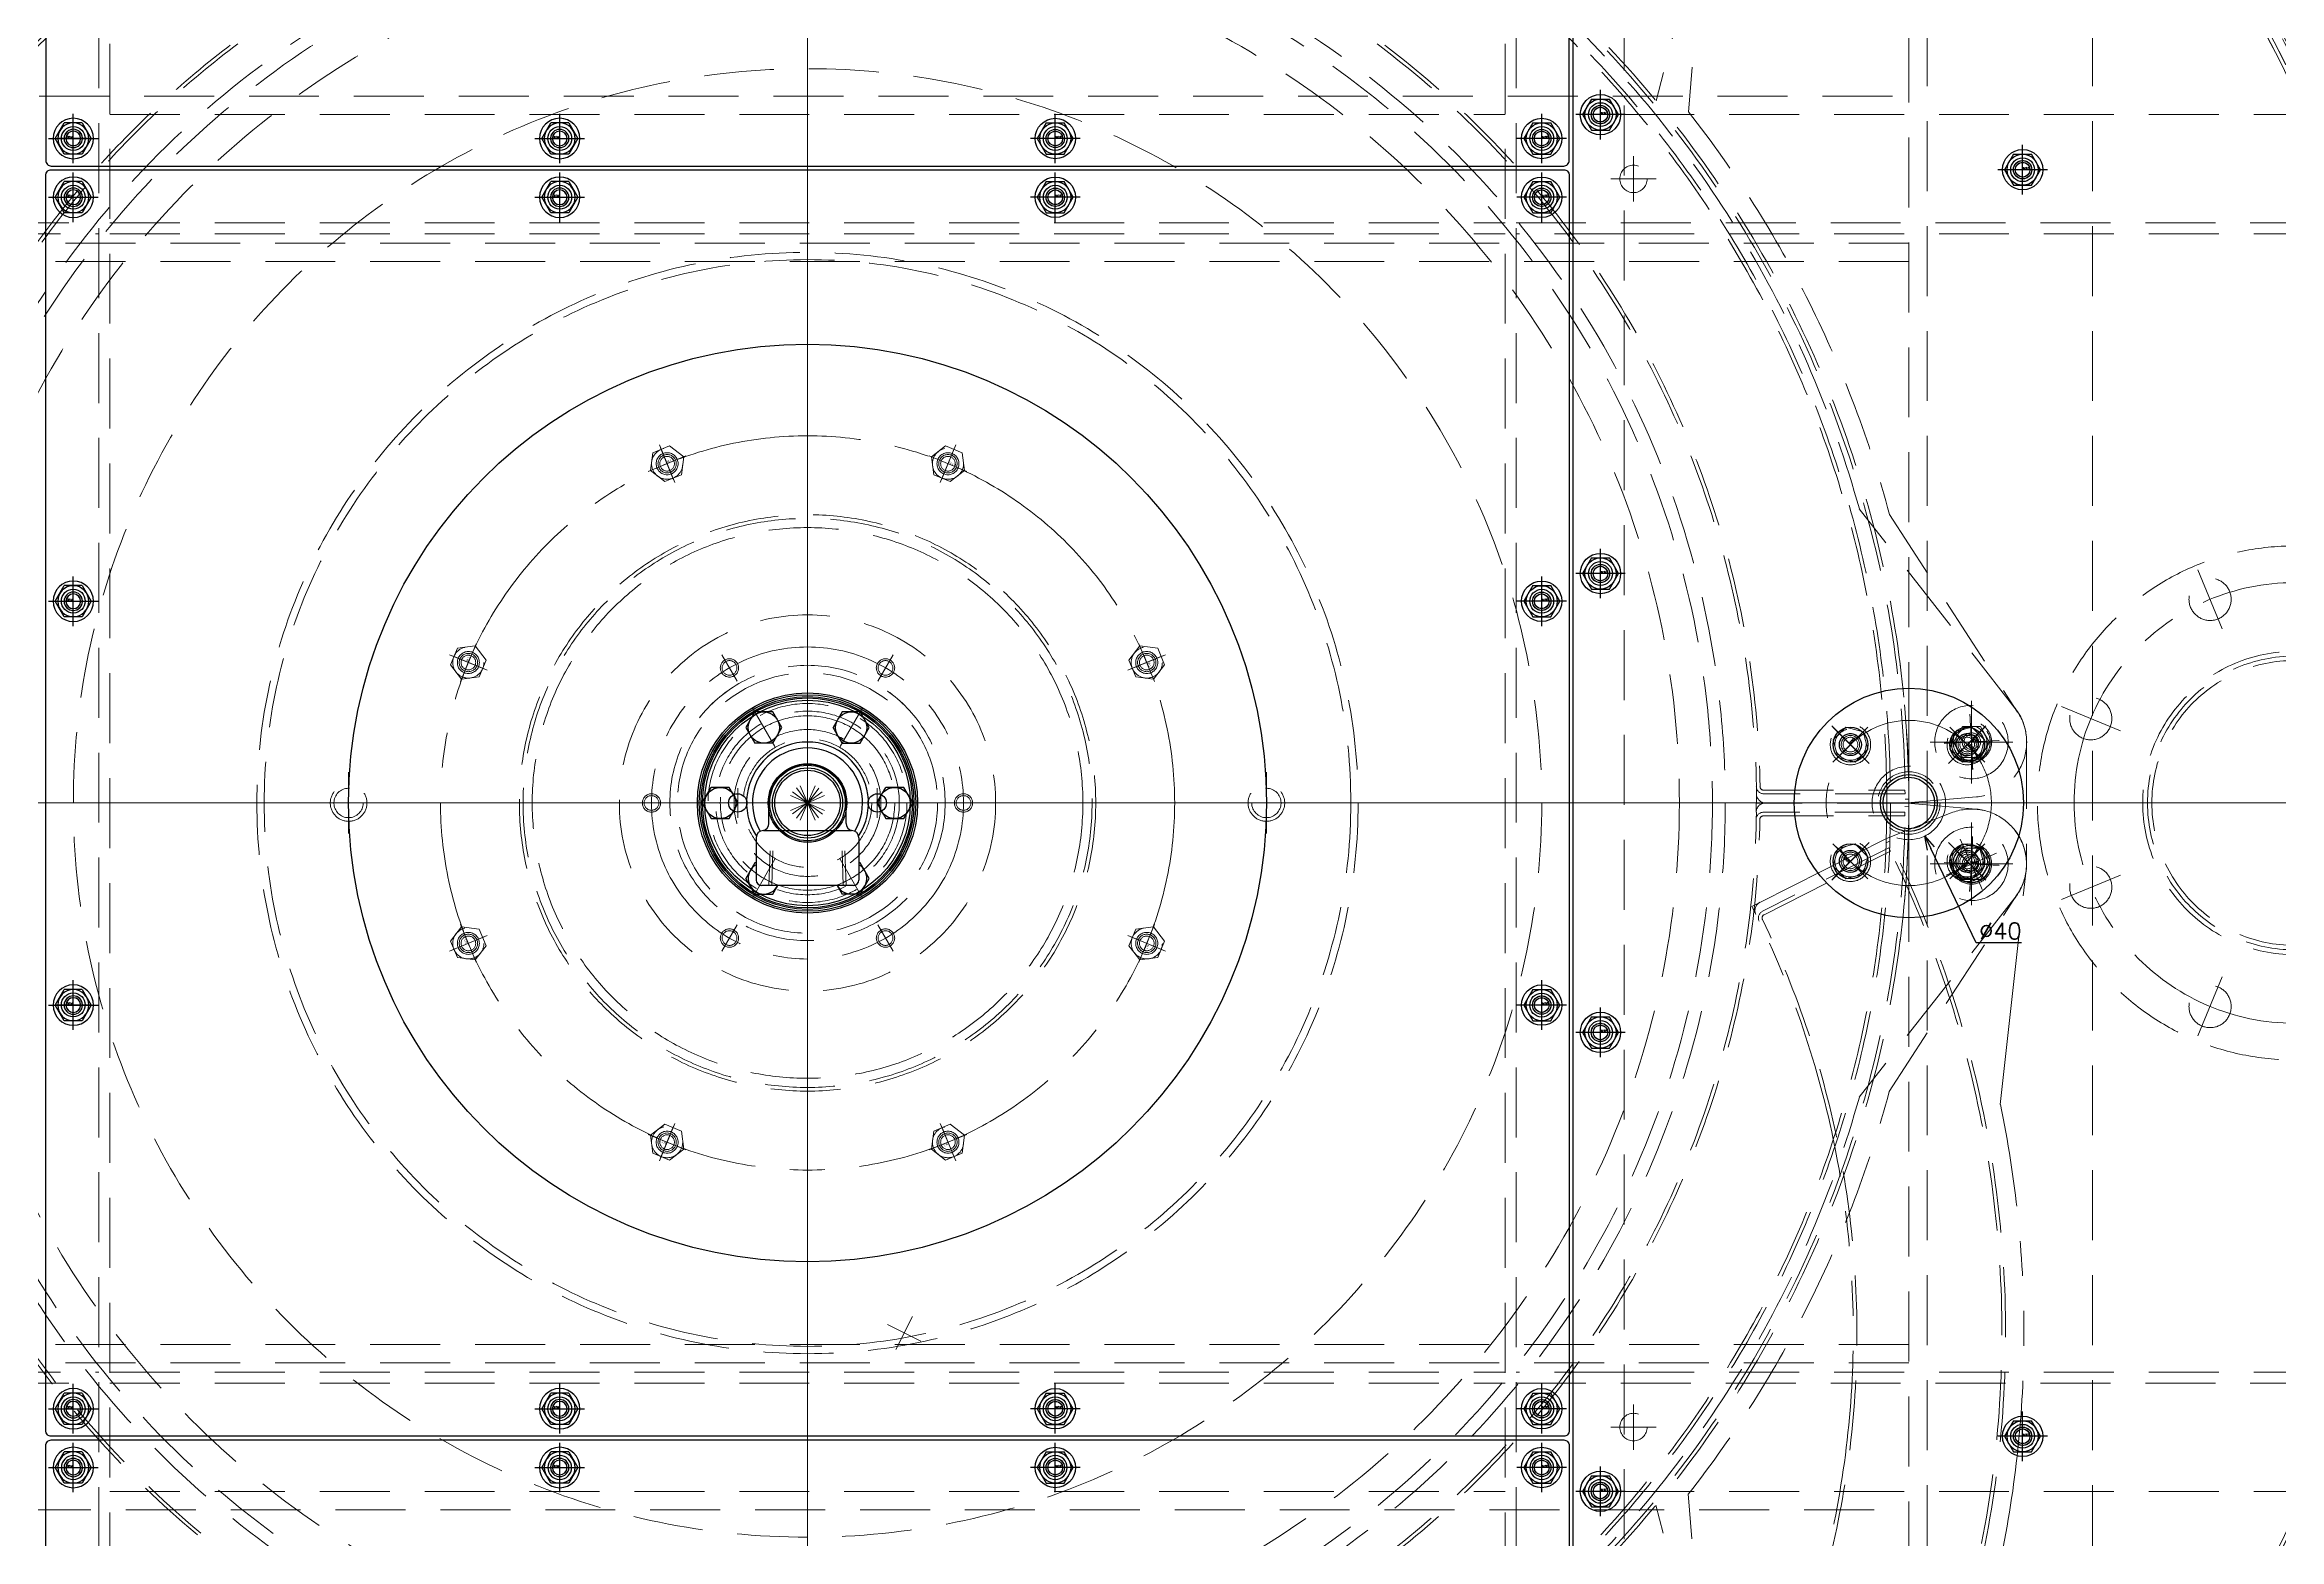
# Model space of a CAD drawing. Header units: millimetres. Extents: x -16130 to 36813, y -8099 to 27484.
# Drawn here: x 23852 to 25070, y 9173 to 9987 of the extents above; entities that cross this region are included whole.
import ezdxf

# ---------------------------------------------------------------- set-up
doc = ezdxf.new("R2010")
doc.units = ezdxf.units.MM
doc.header["$LTSCALE"] = 6
doc.header["$PDMODE"] = 99
doc.header["$PDSIZE"] = 1
for name, pattern in [('CENTER2', [28.575, 19.05, -3.175, 3.175, -3.175]), ('HIDDEN', [9.525, 6.35, -3.175]), ('PHANTOM2', [31.75, 15.875, -3.175, 3.175, -3.175, 3.175, -3.175])]:
    doc.linetypes.add(name, pattern=pattern)
for name, color, linetype, lineweight in [('01_NORMAL', 7, 'Continuous', 25), ('04_HIDDEN', 2, 'HIDDEN', 13), ('05_CENTER', 4, 'CENTER2', 13), ('06_PHANTOM', 2, 'PHANTOM2', 13), ('08_DIM', 3, 'Continuous', 13)]:
    doc.layers.add(name, color=color, linetype=linetype, lineweight=lineweight)
doc.layers.add('10_DRAFT', color=8, linetype='Continuous', lineweight=0, plot=False)
doc.styles.add('KANJI0', font='txt.shx', dxfattribs={"width": 0.9, "height": 30, "bigfont": 'bigfont'})
doc.styles.add('KSS_TXT', font='txt.shx', dxfattribs={"bigfont": 'extfont2.shx'})
doc.dimstyles.new('KSS_DIM$3', dxfattribs={"dimtxt": 3, "dimasz": 2.5, "dimexe": 1.25, "dimexo": 0.625, "dimtad": 1, "dimtih": 1, "dimtoh": 1, "dimdsep": 46, "dimtxsty": 'KSS_TXT', "dimblk": 'OPEN30', "dimcen": 0, "dimazin": 2, "dimtfac": 0.75, "dimtofl": 0, "dimtmove": 0, "dimatfit": 3, "dimldrblk": 'OPEN30', "dimfxl": 1, "dimtolj": 1, "dimarcsym": 0})

# ---------------------------------------------------------------- blocks, each defined once
blk = doc.blocks.new('M20Tz_1_1_1')
at = {"color": 0}
for radius in [10, 8]:
    blk.add_circle((0, 0), radius, dxfattribs=at)
at = {"layer": '05_CENTER'}
for p, q in [((0, -16.7), (0, 16.7)), ((16.7, 0), (-16.7, 0))]:
    blk.add_line(p, q, dxfattribs=at)
blk = doc.blocks.new('A$C12684119_1_1_1')
at = {"color": 0}
for centre, radius in [((0, 0), 500), ((0, 0), 102.5), ((0, 0), 75), ((-42.5, 73.6), 5), ((-42.5, 73.6), 4), ((42.5, 73.6), 5), ((42.5, 73.6), 4), ((0, 0), 70.9), ((0, 0), 40), ((0, 0), 35), ((-85, 0), 5), ((-85, 0), 4), ((85, 0), 5), ((85, 0), 4), ((-42.5, -73.6), 5), ((-42.5, -73.6), 4), ((42.5, -73.6), 5), ((42.5, -73.6), 4)]:
    blk.add_circle(centre, radius, dxfattribs=at)
at = {"layer": '04_HIDDEN'}
for radius in [493, 475]:
    blk.add_circle((0, 0), radius, dxfattribs=at)
at = {"layer": '05_CENTER'}
for p, q in [((0, -523.6), (0, 523.6)), ((-38.3, 66.4), (-46.7, 80.8)), ((38.3, 66.4), (46.7, 80.8)), ((523.6, 0), (-523.6, 0)), ((523.6, 0), (-523.6, 0)), ((-76.7, 0), (-93.3, 0)), ((76.7, 0), (93.3, 0)), ((-38.3, -66.4), (-46.7, -80.8)), ((38.3, -66.4), (46.7, -80.8))]:
    blk.add_line(p, q, dxfattribs=at)
blk.add_circle((0, 0), 85, dxfattribs=at)
blk.add_blockref('M20Tz_1_1_1', (-250, 0))
at = {"xscale": -1}
blk.add_blockref('M20Tz_1_1_1', (250, 0), dxfattribs=at)
blk = doc.blocks.new('A$C08B20A9A_1_1')
at = {"color": 0}
for p, q in [((-229.5, 421.6), (-239.4, 421.6)), ((-185.3, 296.9), (-224.7, 418.1)), ((-261.1, 253.2), (-229.1, 328.8)), ((-119.3, 299.4), (-162.6, 285.3)), ((-85, 100.8), (-26.7, -13.6)), ((46.2, 13.7), (84.8, 80.6)), ((24.6, -17.2), (46.2, 13.7))]:
    blk.add_line(p, q, dxfattribs=at)
blk.add_line((-236.6, 205.5), (-157, 187.3))
blk.add_circle((0, 0), 10, dxfattribs=at)
for centre, radius, start, end in [((-239.4, 409.6), 12, 90, 191.869), ((-229.5, 416.6), 5, 18, 90), ((345.8, 532.5), 610, 191.869, 199.5089), ((-168.2, 302.4), 18, 198, 288), ((-118.1, 295.6), 4, 27.0554, 108), ((345.8, 532.5), 517, 207.0575, 239.4473), ((-228.9, 239.6), 35, 157.0827, 257.1625), ((345.8, 532.5), 610, 214.4681, 225.0609), ((80.5, 83.1), 5, 330, 59.4433), ((0, 0), 30, 207.0058, 325.0038)]:
    blk.add_arc(centre, radius, start, end, dxfattribs=at)
at = {"layer": '04_HIDDEN'}
for p, q in [((-241.4, 419.7), (-243.4, 419.3)), ((-227.1, 416.6), (-240.4, 416.6)), ((-240.4, 414.6), (-240.4, 416.6)), ((-240.4, 414.6), (-227.1, 414.6)), ((-187.2, 296.3), (-225.2, 413.2)), ((-214.2, 317.3), (-254, 255.9)), ((-118.7, 297.5), (-162, 283.4)), ((-157.5, 205.9), (-230.3, 209.6)), ((79.3, 85), (40.8, 18.3)), ((42.5, 17.3), (81, 84)), ((40.8, 18.3), (42.5, 17.3)), ((44.1, 14), (45.1, 15.8))]:
    blk.add_line(p, q, dxfattribs=at)
for radius in [17, 14.8]:
    blk.add_circle((-228.8, 239.7), radius, dxfattribs=at)
for centre, radius, start, end in [((345.9, 532.6), 600, 190.893, 239.8093), ((345.9, 532.6), 598, 190.8916, 239.8103), ((-227.1, 412.6), 4, 18, 90), ((-227.1, 412.6), 2, 18, 90), ((-168.2, 302.4), 20, 198, 288), ((-118.1, 295.6), 2, 27.0559, 108), ((345.8, 532.5), 518.9, 207.0551, 239.0039), ((-228.8, 239.6), 30, 147.0541, 267.0541), ((77.6, 86), 2, 330, 59.0024), ((77.6, 86), 4, 330, 59.0024)]:
    blk.add_arc(centre, radius, start, end, dxfattribs=at)
at = {"layer": '05_CENTER'}
for p, q in [((-251.6, 228), (-206.2, 251.3)), ((-8.2, -12.6), (8.2, 12.6))]:
    blk.add_line(p, q, dxfattribs=at)
for radius, start, end in [(645, 204.7554, 209.272), (635, 235.6478, 238.3506)]:
    blk.add_arc((345.9, 532.6), radius, start, end, dxfattribs=at)
at = {"layer": '10_DRAFT'}
for p, q in [((345.9, 523.6), (345.9, 541.6)), ((354.9, 532.6), (336.9, 532.6)), ((-250.3, 403.4), (-254, 421.6)), ((-254, 421.6), (-239.4, 421.6)), ((-229.5, 421.6), (-159.1, 421.6)), ((83, 87.4), (87.3, 84.9)), ((87.3, 84.9), (84.8, 80.6))]:
    blk.add_line(p, q, dxfattribs=at)
blk.add_arc((345.9, 532.6), 517, 192.3969, 207.0579, dxfattribs=at)
blk = doc.blocks.new('A$C213D0124_1_1')
at = {"color": 0}
for p, q in [((-549.3, 113.8), (-585.8, 50.7)), ((11.2, 46.9), (-27.4, 113.8)), ((27.2, 12.7), (11.2, 46.9)), ((-493.3, -70), (-527.2, 4.6)), ((-129.8, -23.2), (-1.6, -29.9))]:
    blk.add_line(p, q, dxfattribs=at)
blk.add_line((-441.7, -84.3), (-374.3, -38))
blk.add_circle((0, 0), 10.2, dxfattribs=at)
for centre, radius, start, end in [((-545, 111.3), 5, 60.541, 150.0026), ((-288.3, 565.8), 517, 240.5395, 299.4448), ((-31.7, 111.3), 5, 30, 119.4433), ((-572.8, 43.2), 15, 150.0026, 241.4372), ((-288.3, 565.8), 610, 241.4372, 246.9429), ((0, 0), 30, 267.0058, 25.0038), ((-288.2, 565.1), 609.3, 261.8705, 285.0696), ((-461.5, -55.5), 35, 204.4283, 304.5081)]:
    blk.add_arc(centre, radius, start, end, dxfattribs=at)
at = {"layer": '04_HIDDEN'}
for p, q in [((-544.5, 112.2), (-583.1, 45.5)), ((-542.8, 111.2), (-581.3, 44.5)), ((-34, 111.2), (4.5, 44.5)), ((6.3, 45.5), (-32.2, 112.2)), ((-584.5, 46.3), (-585.5, 44.6)), ((4.5, 44.5), (6.3, 45.5)), ((9.9, 45.2), (8.9, 47)), ((-508.8, 7.8), (-490.6, -62.9)), ((-440.6, -76.9), (-388.4, -25.8))]:
    blk.add_line(p, q, dxfattribs=at)
for radius in [17, 14.8]:
    blk.add_circle((-461.6, -55.5), radius, dxfattribs=at)
for centre, radius, start, end in [((-541, 110.2), 4, 60.9809, 149.9936), ((-541, 110.2), 2, 60.9809, 149.9936), ((-288.3, 565.8), 519, 240.9809, 299.0017), ((-35.7, 110.2), 4, 30, 119.0017), ((-35.7, 110.2), 2, 30, 119.0017), ((-288.3, 565.8), 600, 240.3176, 299.8093), ((-288.3, 565.8), 598, 240.3162, 299.8103), ((-461.6, -55.5), 30, 194.425, 314.425)]:
    blk.add_arc(centre, radius, start, end, dxfattribs=at)
at = {"layer": '05_CENTER'}
for p, q in [((6.8, -13.3), (-6.8, 13.3)), ((-468.4, -80), (-454.7, -30.9))]:
    blk.add_line(p, q, dxfattribs=at)
for radius, start, end in [(635, 295.6478, 298.3506), (645, 252.1666, 256.6833)]:
    blk.add_arc((-288.3, 565.8), radius, start, end, dxfattribs=at)
at = {"layer": '10_DRAFT'}
for p, q in [((-292.3, 556.5), (-284.2, 575.1)), ((-279, 561.8), (-297.6, 569.9)), ((-549.3, 113.8), (-546.9, 118.1)), ((-546.9, 118.1), (-542.6, 115.7)), ((-34.2, 115.6), (-29.9, 118.1)), ((-29.9, 118.1), (-27.4, 113.8)), ((-585.8, 50.7), (-593.4, 37.6))]:
    blk.add_line(p, q, dxfattribs=at)
blk.add_arc((-288.3, 565.8), 610, 239.9928, 241.4372, dxfattribs=at)
blk = doc.blocks.new('A$C47CD1797_1_1')
at = {"color": 0}
for p, q in [((-85, -100.8), (-26.7, 13.6)), ((24.6, 17.2), (46.2, -13.7)), ((46.2, -13.7), (84.8, -80.5)), ((-236.8, -205.6), (-156.7, -186.8)), ((-163.3, -422.6), (-239.5, -422.5))]:
    blk.add_line(p, q, dxfattribs=at)
blk.add_line((-261, -253.5), (-228.9, -328.2))
blk.add_circle((0, 0), 10, dxfattribs=at)
for centre, radius, start, end in [((0, 0), 30, 34.9962, 152.9942), ((80.5, -83), 5, 300.5567, 30), ((346.2, -532.8), 517.4, 120.5753, 167.2543), ((345.9, -532.6), 610, 134.9391, 145.4738), ((-228.8, -239.7), 35, 103.1723, 203.2521), ((345.9, -532.6), 610, 160.4263, 168.2246), ((-239.5, -410.5), 12, 168.2246, 269.9959), ((-163.3, -417.6), 5, 269.9956, 347.273)]:
    blk.add_arc(centre, radius, start, end, dxfattribs=at)
at = {"layer": '04_HIDDEN'}
for p, q in [((40.8, -18.3), (42.5, -17.3)), ((79.3, -85), (40.8, -18.3)), ((42.5, -17.3), (81, -84)), ((44.1, -14), (45.1, -15.7)), ((-157.4, -205.9), (-230.4, -209.7)), ((-254, -256), (-214.2, -317.4)), ((-241.4, -419.6), (-243.4, -419.2)), ((-240.6, -415.6), (-161.3, -415.6)), ((-240.6, -415.6), (-240.6, -417.6)), ((-161.3, -417.6), (-240.6, -417.6))]:
    blk.add_line(p, q, dxfattribs=at)
for radius in [17, 14.8]:
    blk.add_circle((-228.8, -239.7), radius, dxfattribs=at)
for centre, radius, start, end in [((345.9, -532.6), 600, 120.1907, 169.107), ((345.9, -532.6), 598, 120.1897, 169.1084), ((77.6, -86), 2, 300.9979, 30), ((77.6, -86), 4, 300.9979, 30), ((345.9, -532.6), 519, 120.9979, 166.7932), ((-228.8, -239.7), 30, 92.97, 212.97), ((-161.3, -413.6), 2, 270, 346.7932), ((-161.3, -413.6), 4, 270, 346.7932)]:
    blk.add_arc(centre, radius, start, end, dxfattribs=at)
at = {"layer": '05_CENTER'}
for p, q in [((-8.2, 12.6), (8.1, -12.5)), ((-251.5, -228.1), (-206.1, -251.3))]:
    blk.add_line(p, q, dxfattribs=at)
for radius, start, end in [(635, 121.6494, 124.3522), (645, 150.7302, 155.2468)]:
    blk.add_arc((345.9, -532.6), radius, start, end, dxfattribs=at)
at = {"layer": '10_DRAFT'}
for p, q in [((83, -87.3), (87.3, -84.9)), ((87.3, -84.9), (84.8, -80.5)), ((-251.3, -408.1), (-254.1, -422.5)), ((-254.1, -422.5), (-239.5, -422.5)), ((-163.3, -422.6), (-159.3, -422.6)), ((-159.3, -422.6), (-158.4, -418.7))]:
    blk.add_line(p, q, dxfattribs=at)
blk = doc.blocks.new('10b_2_1_1')
at = {"color": 0, "linetype": 'CENTER2'}
for p, q in [((0, -13.5), (0, 13.5)), ((13.5, 0), (-13.5, 0))]:
    blk.add_line(p, q, dxfattribs=at)
at = {"color": 0}
for p, q in [((-4.9, 8.5), (-9.8, 0)), ((-9.8, 0), (-4.9, -8.5)), ((-4.9, 8.5), (4.9, 8.5)), ((9.8, 0), (4.9, 8.5)), ((4.9, -8.5), (9.8, 0)), ((-4.9, -8.5), (4.9, -8.5))]:
    blk.add_line(p, q, dxfattribs=at)
for radius in [11, 8.49, 5, 4]:
    blk.add_circle((0, 0), radius, dxfattribs=at)
at = {"layer": '10_DRAFT', "style": 'KSS_TXT'}
blk.add_text('M10', height=1.25, dxfattribs=at).set_placement((0.3, 0.1))
blk = doc.blocks.new('NCLSS10-20-10.5b_1_1')
at = {"color": 0}
for radius in [10, 5]:
    blk.add_circle((0, 0), radius, dxfattribs=at)
at = {"layer": '05_CENTER', "color": 0}
for p, q in [((11.8, 0), (-11.8, 0)), ((0, -11.8), (0, 11.8))]:
    blk.add_line(p, q, dxfattribs=at)
blk = doc.blocks.new('WSSS40-10-5b_1_1')
at = {"color": 0}
for radius in [20, 5]:
    blk.add_circle((0, 0), radius, dxfattribs=at)
at = {"layer": '05_CENTER', "color": 0}
for p, q in [((0, -22.5), (0, 22.5)), ((22.5, 0), (-22.5, 0))]:
    blk.add_line(p, q, dxfattribs=at)
blk = doc.blocks.new('A$C680990B0_1_1')
at = {"color": 0}
for p, q in [((-549.3, 113.8), (-585.7, 50.7)), ((11.2, 46.9), (-27.4, 113.7)), ((27.2, 12.7), (11.2, 46.9)), ((-493.3, -70), (-527.2, 4.5)), ((-129.8, -23.2), (-1.6, -30))]:
    blk.add_line(p, q, dxfattribs=at)
blk.add_line((-441.6, -84.4), (-374.3, -38.1))
at = {"color": 3}
for points in [[(-489.2, 89.5), (-488.5, 91.4), (-491.1, 90.3), (-491.1, 90.3)], [(-469.1, 81.5), (-468.3, 83.4), (-467.2, 80.8), (-467.2, 80.8)], [(-519.9, 12.4), (-520.6, 10.5), (-521.7, 13.1), (-521.7, 13.1)], [(-499.7, 4.4), (-500.5, 2.5), (-497.8, 3.7), (-497.8, 3.7)]]:
    blk.add_lwpolyline(points, close=True, dxfattribs=at)
at = {"color": 0}
blk.add_circle((0, 0), 10.2, dxfattribs=at)
for centre, radius, start, end in [((-545, 111.3), 5, 60.541, 150.0026), ((-288.3, 565.8), 517, 240.5395, 299.4448), ((-31.7, 111.2), 5, 30, 119.4433), ((-572.8, 43.2), 15, 150.0026, 241.4372), ((-288.3, 565.8), 610, 241.4372, 246.9429), ((0, 0), 30, 267.0058, 25.0038), ((-288.2, 565.1), 609.3, 261.8705, 285.0696), ((-461.5, -55.5), 35, 204.4283, 304.5081)]:
    blk.add_arc(centre, radius, start, end, dxfattribs=at)
at = {"layer": '04_HIDDEN'}
for p, q in [((-544.5, 112.2), (-583, 45.4)), ((-542.7, 111.2), (-581.3, 44.4)), ((-33.9, 111.1), (4.6, 44.5)), ((6.3, 45.4), (-32.2, 112.1)), ((-519.3, 8.3), (-486, 91.9)), ((-503, 1.8), (-469.8, 85.4)), ((-584.5, 46.3), (-585.5, 44.5)), ((4.6, 44.5), (6.3, 45.5)), ((9.9, 45.2), (8.9, 46.9)), ((-508.8, 7.7), (-490.6, -63)), ((-440.5, -76.9), (-388.4, -25.8))]:
    blk.add_line(p, q, dxfattribs=at)
blk.add_lwpolyline([(-488, 92.7), (-467.8, 84.6), (-501, 1), (-521.2, 9)], close=True, dxfattribs=at)
for radius in [17, 14.8]:
    blk.add_circle((-461.5, -55.5), radius, dxfattribs=at)
for centre, radius, start, end in [((-541, 110.2), 4, 60.9809, 149.9936), ((-541, 110.2), 2, 60.9809, 149.9936), ((-288.3, 565.8), 519, 240.9809, 299.0017), ((-35.7, 110.1), 4, 30, 119.0017), ((-35.7, 110.1), 2, 30, 119.0017), ((-288.3, 565.8), 600, 240.3176, 299.8093), ((-288.3, 565.8), 598, 240.3162, 299.8103), ((-461.5, -55.5), 30, 194.425, 314.425)]:
    blk.add_arc(centre, radius, start, end, dxfattribs=at)
at = {"layer": '05_CENTER'}
for p, q in [((-476.7, 91.6), (-512.4, 1.8)), ((6.8, -13.4), (-6.8, 13.3)), ((-468.4, -80.1), (-454.7, -30.9))]:
    blk.add_line(p, q, dxfattribs=at)
for radius, start, end in [(635, 295.6478, 298.3506), (645, 252.1666, 256.6833)]:
    blk.add_arc((-288.3, 565.8), radius, start, end, dxfattribs=at)
at = {"layer": '10_DRAFT'}
for p, q in [((-292.3, 556.5), (-284.2, 575.1)), ((-279, 561.7), (-297.6, 569.9)), ((-549.3, 113.8), (-546.8, 118.1)), ((-546.8, 118.1), (-542.5, 115.6)), ((-34.1, 115.6), (-29.8, 118)), ((-29.8, 118), (-27.4, 113.7)), ((-585.7, 50.7), (-593.3, 37.6))]:
    blk.add_line(p, q, dxfattribs=at)
blk.add_arc((-288.3, 565.8), 610, 239.9928, 241.4372, dxfattribs=at)
blk = doc.blocks.new('A$C43546A85_1_1')
at = {"layer": '10_DRAFT'}
for p, q in [((5.4, 0), (-5.4, 0)), ((0, -5.4), (0, 5.4))]:
    blk.add_line(p, q, dxfattribs=at)
at = {"xscale": -1}
for p, rotation in [((288.3, 565.8), 180), ((634.2, 33.2), 119.9994292089413)]:
    blk.add_blockref('A$C213D0124_1_1', p, dxfattribs=dict(at, rotation=rotation))
for name, p in [('A$C47CD1797_1_1', (-345.9, 532.6)), ('10b_2_1_1', (634.1, 33.2)), ('A$C08B20A9A_1_1', (-345.9, -532.6)), ('A$C680990B0_1_1', (288.3, -565.8)), ('A$C680990B0_1_1', (288.3, -565.8)), ('10b_2_1_1', (634.1, -33.2))]:
    blk.add_blockref(name, p)
at = {"rotation": 60.00057079105866}
blk.add_blockref('A$C213D0124_1_1', (634.1, -33.2), dxfattribs=at)
at = {"color": 4}
for p in [(634.1, 33.2), (634.1, -33.2)]:
    blk.add_blockref('WSSS40-10-5b_1_1', p, dxfattribs=at)
at = {"layer": '04_HIDDEN', "color": 4, "rotation": 90}
blk.add_blockref('NCLSS10-20-10.5b_1_1', (634.1, -33.2), dxfattribs=at)
at = {"layer": '06_PHANTOM'}
for name, p, rotation in [('A$C08B20A9A_1_1', (-345.9, -532.6), 50.35736025370559), ('A$C213D0124_1_1', (634.1, -33.3), 86.71641669044212)]:
    blk.add_blockref(name, p, dxfattribs=dict(at, rotation=rotation))
blk = doc.blocks.new('M10Tz_1_1_1')
at = {"color": 0}
for radius in [5, 4]:
    blk.add_circle((0, 0), radius, dxfattribs=at)
at = {"layer": '05_CENTER'}
for p, q in [((8.3, 0), (-8.3, 0)), ((0, -8.3), (0, 8.3))]:
    blk.add_line(p, q, dxfattribs=at)
blk = doc.blocks.new('A$C2AAF0109_1_1')
at = {"color": 0}
for p, q in [((-380, 813.6), (-380, -813.6)), ((380, 813.6), (380, -813.6)), ((445, 780), (445, -780)), ((-380, 375), (380, 375)), ((445, 375), (816, 375)), ((-380, 310), (380, 310)), ((445, 310), (842.8, 310)), ((-380, -310), (380, -310)), ((445, -310), (842.8, -310)), ((-380, -375), (380, -375)), ((445, -375), (816, -375))]:
    blk.add_line(p, q, dxfattribs=at)
for radius in [965, 900, 898]:
    blk.add_circle((0, 0), radius, dxfattribs=at)
at = {"layer": '04_HIDDEN'}
for p, q in [((-386, -810.8), (-386, 810.8)), ((386, -810.8), (386, 810.8)), ((-840.6, 316), (-386, 316)), ((-445, 310), (-386, 310)), ((-380, 316), (380, 316)), ((386, 316), (840.6, 316)), ((445, 310), (386, 310)), ((-840.6, -316), (-386, -316)), ((-445, -310), (-386, -310)), ((-380, -316), (380, -316)), ((445, -310), (386, -310)), ((386, -316), (840.6, -316))]:
    blk.add_line(p, q, dxfattribs=at)
blk.add_circle((0, 0), 906, dxfattribs=at)
at = {"layer": '05_CENTER'}
for p, q in [((0, -996.3), (0, 996.3)), ((-996.3, 0), (996.3, 0))]:
    blk.add_line(p, q, dxfattribs=at)
blk.add_circle((0, 0), 935, dxfattribs=at)
for p in [(432, 375), (-400, 362.1), (-135, 362), (135, 362), (400, 362), (662, 345), (-400, 330), (-135, 330), (135, 330), (400, 330), (432, 125), (-400, 109.9), (400, 109.9), (-400, -110.1), (400, -110.1), (-400, -330), (-135, -330), (135, -330), (400, -330)]:
    blk.add_blockref('M10Tz_1_1_1', p)
at = {"xscale": -1, "rotation": 180}
for p in [(432, -125), (662, -345), (-400, -362.1), (-135, -362), (135, -362), (400, -362), (432, -375)]:
    blk.add_blockref('M10Tz_1_1_1', p, dxfattribs=at)
blk = doc.blocks.new('A$C384B5AF6_1_1')
at = {"layer": '10_DRAFT'}
for p, q in [((0, -26), (0, 26)), ((26, 0), (-26, 0))]:
    blk.add_line(p, q, dxfattribs=at)
blk = doc.blocks.new('PK-3 32Ab_1_1')
at = {"color": 0}
for p, q in [((-28.7, 49.6), (-33.6, 41.1)), ((-18.8, 49.6), (-28.7, 49.6)), ((-13.9, 41.1), (-18.8, 49.6)), ((18.8, 49.6), (13.9, 41.1)), ((28.7, 49.6), (18.8, 49.6)), ((33.6, 41.1), (28.7, 49.6)), ((-33.6, 41.1), (-28.7, 32.6)), ((-18.8, 32.6), (-13.9, 41.1)), ((18.8, 32.6), (13.9, 41.1)), ((28.7, 32.6), (33.6, 41.1)), ((-18.8, 32.6), (-28.7, 32.6)), ((18.8, 32.6), (28.7, 32.6)), ((-57.3, 0), (-52.4, 8.5)), ((-57.3, 0), (-52.4, -8.5)), ((-42.6, 8.5), (-52.4, 8.5)), ((-37.7, 0), (-42.6, 8.5)), ((-42.6, -8.5), (-37.7, 0)), ((-21, -11.1), (-21, 0)), ((21, -11.1), (21, 0)), ((37.7, 0), (42.6, 8.5)), ((37.7, 0), (42.6, -8.5)), ((52.4, 8.5), (42.6, 8.5)), ((57.3, 0), (52.4, 8.5)), ((52.4, -8.5), (57.3, 0)), ((-52.4, -8.5), (-42.6, -8.5)), ((42.6, -8.5), (52.4, -8.5)), ((-28, -19), (-28, -42)), ((-24, -15), (24, -15)), ((28, -19), (28, -42)), ((-28.7, -32.6), (-33.6, -41.1)), ((-28, -32.6), (-28.7, -32.6)), ((28.7, -32.6), (28, -32.6)), ((33.6, -41.1), (28.7, -32.6)), ((-28.7, -49.6), (-33.6, -41.1)), ((25, -45), (-25, -45)), ((-18.8, -49.6), (-16.2, -45)), ((16.2, -45), (18.8, -49.6)), ((28.7, -49.6), (33.6, -41.1)), ((-28.7, -49.6), (-18.8, -49.6)), ((28.7, -49.6), (18.8, -49.6))]:
    blk.add_line(p, q, dxfattribs=at)
for centre, radius in [((0, 0), 59), ((0, 0), 58), ((-23.8, 41.1), 8.5), ((23.8, 41.1), 8.5), ((-47.5, 0), 8.5), ((47.5, 0), 8.5)]:
    blk.add_circle(centre, radius, dxfattribs=at)
for centre, radius, start, end in [((0, 0), 33.2, 327.0616, 212.9384), ((0, 0), 30, 329.1121, 210.8879), ((0, 0), 21, 0, 180), ((-25, -11.1), 4, 277.1808, 0), ((25, -11.1), 4, 180, 262.8192), ((-24, -19), 4, 90, 180), ((24, -19), 4, 0, 90), ((-23.8, -41.1), 8.5, 120, 332.9631), ((23.8, -41.1), 8.5, 207.0369, 60), ((-25, -42), 3, 180, 270), ((25, -42), 3, 270, 0)]:
    blk.add_arc(centre, radius, start, end, dxfattribs=at)
at = {"layer": '04_HIDDEN', "color": 0}
for p, q in [((-21, -45), (-20.4, -26)), ((-19.5, -45), (-18.9, -26)), ((19.5, -45), (18.9, -26)), ((21, -45), (20.4, -26))]:
    blk.add_line(p, q, dxfattribs=at)
at = {"layer": '05_CENTER', "color": 0}
for p, q in [((0, -62), (0, 62)), ((-29.8, 51.5), (-17.8, 30.7)), ((29.8, 51.5), (17.8, 30.7)), ((-62, 0), (62, 0)), ((-29.8, -51.5), (-17.8, -30.7)), ((29.8, -51.5), (17.8, -30.7))]:
    blk.add_line(p, q, dxfattribs=at)
blk.add_circle((0, 0), 47.5, dxfattribs=at)
blk = doc.blocks.new('A$C6C733369_1_1')
at = {"color": 0}
for centre, radius in [((0, 0), 57.2), ((0, 0), 56), ((0, 0), 21.4), ((0, 0), 20.6), ((0, 0), 19.1), ((0, 0), 17.8), ((-38, 0), 5), ((38, 0), 5)]:
    blk.add_circle(centre, radius, dxfattribs=at)
at = {"layer": '04_HIDDEN'}
blk.add_circle((0, 0), 54.2, dxfattribs=at)
at = {"layer": '05_CENTER'}
for p, q in [((0, -63.4), (0, 63.4)), ((63.4, 0), (-63.4, 0)), ((-38, -8), (-38, 8)), ((38, -8), (38, 8))]:
    blk.add_line(p, q, dxfattribs=at)
blk = doc.blocks.new('A$C13125AE2_1_1')
at = {"color": 0}
for radius in [21.4, 20.6, 19.1, 17.8]:
    blk.add_circle((0, 0), radius, dxfattribs=at)
at = {"layer": '04_HIDDEN'}
blk.add_circle((0, 0), 50, dxfattribs=at)
at = {"layer": '10_DRAFT'}
for p, q in [((0, -55.3), (0, 55.3)), ((55.3, 0), (-55.3, 0))]:
    blk.add_line(p, q, dxfattribs=at)
blk = doc.blocks.new('A$C45290969_1_1')
at = {"color": 0}
blk.add_line((700, 600), (700, -600), dxfattribs=at)
for centre in [(450, 340), (450, -340)]:
    blk.add_circle(centre, 7.5, dxfattribs=at)
at = {"layer": '04_HIDDEN'}
for p, q in [((610, 600), (610, -600)), ((600, -590), (600, 590)), ((-590, 385), (600, 385)), ((-690, 305), (600, 305)), ((600, 295), (-690, 295)), ((600, -295), (-690, -295)), ((-690, -305), (600, -305)), ((-600, -385), (600, -385))]:
    blk.add_line(p, q, dxfattribs=at)
at = {"layer": '05_CENTER'}
for p, q in [((450, 352.3), (450, 327.7)), ((462.3, 340), (437.7, 340)), ((-2050, 0), (738.3, 0)), ((450, -352.3), (450, -327.7)), ((462.3, -340), (437.7, -340))]:
    blk.add_line(p, q, dxfattribs=at)
at = {"layer": '10_DRAFT'}
for p, q in [((0, -26), (0, 26)), ((26, 0), (-26, 0))]:
    blk.add_line(p, q, dxfattribs=at)
blk = doc.blocks.new('A$C4B9056B7_1_1')
at = {"color": 0}
for radius in [935, 918, 912]:
    blk.add_arc((0, 0), radius, 18, 342, dxfattribs=at)
at = {"layer": '10_DRAFT'}
for p, q in [((0, -28.5), (0, 28.5)), ((28.5, 0), (-28.5, 0))]:
    blk.add_line(p, q, dxfattribs=at)
blk = doc.blocks.new('A$C27D37EE1_1_1')
blk.add_blockref('A$C4B9056B7_1_1', (0, 0))
blk = doc.blocks.new('A$C684696E1')
at = {"color": 0}
blk.add_lwpolyline([(-412, 345), (412, 345, -0.414214), (415, 342), (415, -342, -0.414214), (412, -345), (-412, -345, -0.414214), (-415, -342), (-415, 342, -0.414214)], format="xyb", close=True, dxfattribs=at)
for centre in [(-400, 330), (-135, 330), (135, 330), (400, 330), (-400, 110), (400, 109.9), (-400, -110), (400, -110.1), (-400, -330), (-135, -330), (135, -330), (400, -330)]:
    blk.add_circle(centre, 6.5, dxfattribs=at)
at = {"layer": '04_HIDDEN'}
for radius in [300, 296, 75]:
    blk.add_circle((0, 0), radius, dxfattribs=at)
at = {"layer": '05_CENTER'}
for p, q in [((-410, 330), (-390, 330)), ((-400, 320), (-400, 340)), ((-145, 330), (-125, 330)), ((-135, 320), (-135, 340)), ((125, 330), (145, 330)), ((135, 320), (135, 340)), ((390, 330), (410, 330)), ((400, 320), (400, 340)), ((-410, 110), (-390, 110)), ((-400, 100), (-400, 120)), ((390, 109.9), (410, 109.9)), ((400, 99.9), (400, 119.9)), ((-400, -120), (-400, -100)), ((400, -120.1), (400, -100.1)), ((-410, -110), (-390, -110)), ((390, -110.1), (410, -110.1)), ((-400, -340), (-400, -320)), ((-135, -340), (-135, -320)), ((135, -340), (135, -320)), ((400, -340), (400, -320)), ((-410, -330), (-390, -330)), ((-145, -330), (-125, -330)), ((125, -330), (145, -330)), ((390, -330), (410, -330))]:
    blk.add_line(p, q, dxfattribs=at)
at = {"layer": '10_DRAFT'}
for p, q in [((0, -80), (0, 80)), ((-80, 0), (80, 0))]:
    blk.add_line(p, q, dxfattribs=at)
blk = doc.blocks.new('M10Nua_1_1_1_1')
at = {"color": 0, "linetype": 'CENTER2'}
for p, q in [((11.1, 0), (-11.1, 0)), ((0, -11.1), (0, 11.1))]:
    blk.add_line(p, q, dxfattribs=at)
at = {"color": 0}
for p, q in [((-4.9, 8.5), (-9.8, 0)), ((-9.8, 0), (-4.9, -8.5)), ((-4.9, 8.5), (4.9, 8.5)), ((9.8, 0), (4.9, 8.5)), ((4.9, -8.5), (9.8, 0)), ((-4.9, -8.5), (4.9, -8.5))]:
    blk.add_line(p, q, dxfattribs=at)
for radius in [8.49, 5, 4]:
    blk.add_circle((0, 0), radius, dxfattribs=at)
at = {"layer": '10_DRAFT', "style": 'KANJI0', "width": 0.82}
blk.add_text('Ｍ１０', height=1.25, dxfattribs=at).set_placement((0.3, 0.1))
blk = doc.blocks.new('A$C684790CD')
at = {"color": 0}
for centre, radius in [((0, 0), 92.5), ((-28.7, 69.3), 9.5), ((28.7, 69.3), 9.5), ((-69.3, 28.7), 9.5), ((0, 0), 40), ((69.3, 28.7), 9.5), ((-69.3, -28.7), 9.5), ((69.3, -28.7), 9.5), ((-28.7, -69.3), 9.5), ((28.7, -69.3), 9.5)]:
    blk.add_circle(centre, radius, dxfattribs=at)
at = {"layer": '04_HIDDEN'}
for radius in [44.5, 41.5]:
    blk.add_circle((0, 0), radius, dxfattribs=at)
at = {"layer": '05_CENTER'}
for p, q in [((0, 99.4), (0, -99.4)), ((-34.5, 83.3), (-22.9, 55.3)), ((34.5, 83.3), (22.9, 55.3)), ((-83.3, 34.5), (-55.3, 22.9)), ((83.3, 34.5), (55.3, 22.9)), ((99.4, 0), (-99.4, 0)), ((-83.3, -34.5), (-55.3, -22.9)), ((83.3, -34.5), (55.3, -22.9)), ((-34.5, -83.3), (-22.9, -55.3)), ((34.5, -83.3), (22.9, -55.3))]:
    blk.add_line(p, q, dxfattribs=at)
blk.add_circle((0, 0), 75, dxfattribs=at)
blk = doc.blocks.new('A$C6846AAF1')
at = {"color": 0}
blk.add_lwpolyline([(-815, 507.3), (-815, -12, 0.414214), (-812, -15), (12, -15, 0.414214), (15, -12), (15, 507.3)], format="xyb", dxfattribs=at)
for centre, radius in [((-400, 573), 6.5), ((-337.1, 571.5), 7.5), ((-267.5, 564.2), 7.5), ((-765.3, 498.7), 6.5), ((-34.7, 498.7), 6.5), ((-800, 263), 6.5), ((0, 263), 6.5), ((-688.4, 201.1), 6), ((-111.6, 201.1), 6), ((-743.5, 169.3), 6), ((-56.5, 169.3), 6), ((-656.5, 146), 6), ((-143.5, 146), 6), ((-711.6, 114.1), 6), ((-88.4, 114.1), 6), ((-800, 0), 6.5), ((-535, 0), 6.5), ((-265, 0), 6.5), ((0, 0), 6.5)]:
    blk.add_circle(centre, radius, dxfattribs=at)
for centre, radius, start, end in [((-400, -362), 965, 64.6419, 115.3581), ((-812, 507.3), 3, 115.3581, 180), ((12, 507.3), 3, 0, 64.6419)]:
    blk.add_arc(centre, radius, start, end, dxfattribs=at)
at = {"layer": '04_HIDDEN'}
for centre in [(-700, 157.6), (-100, 157.6)]:
    blk.add_circle(centre, 20, dxfattribs=at)
at = {"layer": '05_CENTER'}
for p, q in [((-304.5, 546.4), (-300, 589.4)), ((-400, 563), (-400, 583)), ((-254.6, 562.9), (-349.9, 572.9)), ((-338.4, 559.3), (-335.8, 583.8)), ((-268.8, 551.9), (-266.2, 576.5)), ((-761.4, 489.5), (-769.2, 507.9)), ((-38.6, 489.5), (-30.8, 507.9)), ((-800, 253), (-800, 273)), ((0, 253), (0, 273)), ((-790, 263), (-810, 263)), ((-10, 263), (10, 263)), ((-665.8, 98.4), (-734.2, 216.9)), ((-685.9, 210.3), (-690.8, 191.9)), ((-134.2, 98.4), (-65.8, 216.9)), ((-114.1, 210.3), (-109.2, 191.9)), ((-752.6, 171.7), (-734.3, 166.8)), ((-47.4, 171.7), (-65.7, 166.8)), ((-647.4, 143.5), (-665.7, 148.4)), ((-152.6, 143.5), (-134.3, 148.4)), ((-714.1, 105), (-709.2, 123.3)), ((-85.9, 105), (-90.8, 123.3)), ((-790, 0), (-810, 0)), ((-800, -10), (-800, 10)), ((-545, 0), (-525, 0)), ((-535, -10), (-535, 10)), ((-275, 0), (-255, 0)), ((-265, -10), (-265, 10)), ((-10, 0), (10, 0)), ((0, -10), (0, 10))]:
    blk.add_line(p, q, dxfattribs=at)
for centre in [(-700, 157.6), (-100, 157.6)]:
    blk.add_circle(centre, 45, dxfattribs=at)
for radius, start, end in [(935, 66.127, 113.873), (600, 52.4452, 127.5548)]:
    blk.add_arc((-400, -362), radius, start, end, dxfattribs=at)
at = {"layer": '10_DRAFT'}
for p, q in [((-400, -382.3), (-400, -341.7)), ((-420.3, -362), (-379.7, -362))]:
    blk.add_line(p, q, dxfattribs=at)
for points in [[(-815, 507.3), (-815, 509.2)], [(15, 507.3), (15, 509.2)]]:
    blk.add_lwpolyline(points, dxfattribs=at)
for start, end in [(115.3581, 115.4708), (64.5292, 64.6419)]:
    blk.add_arc((-400, -362), 965, start, end, dxfattribs=at)
blk.add_blockref('A$C684790CD', (-400, 388))
at = {"layer": '04_HIDDEN'}
for p, rotation in [((-688.4, 201.1), 344.9999999999999), ((-111.6, 201.1), 15.00000000000001), ((-743.5, 169.3), 74.99999999999999), ((-56.5, 169.3), 285), ((-656.5, 146), 254.9999999999998), ((-143.5, 146), 104.9999999999999), ((-711.6, 114.1), 164.9999999999999), ((-88.4, 114.1), 194.9999999999998)]:
    blk.add_blockref('M10Nua_1_1_1_1', p, dxfattribs=dict(at, rotation=rotation))
blk = doc.blocks.new('A$C68477B92')
at = {"color": 0}
blk.add_line((-15, 740.5), (-15, -990.5), dxfattribs=at)
for centre, radius in [((0, 250), 6.5), ((230, 220), 6.5), ((0, 0), 6.5), ((136.2, -93.2), 6), ((199.8, -93.2), 6), ((136.2, -156.8), 6), ((199.8, -156.8), 6), ((0, -250), 6.5), ((230, -470), 6.5), ((0, -500), 6.5)]:
    blk.add_circle(centre, radius, dxfattribs=at)
blk.add_arc((-432, -125), 965, 295.8865, 64.1135, dxfattribs=at)
at = {"layer": '04_HIDDEN'}
blk.add_circle((168, -125), 20, dxfattribs=at)
at = {"layer": '05_CENTER'}
for p, q in [((0, 240), (0, 260)), ((-10, 250), (10, 250)), ((220, 220), (240, 220)), ((230, 210), (230, 230)), ((-10, 0), (10, 0)), ((0, -10), (0, 10)), ((129.5, -86.5), (142.9, -99.9)), ((206.5, -86.5), (193.1, -99.9)), ((99.1, -125), (236.9, -125)), ((129.5, -163.5), (142.9, -150.1)), ((206.5, -163.5), (193.1, -150.1)), ((0, -240), (0, -260)), ((-10, -250), (10, -250)), ((230, -480), (230, -460)), ((220, -470), (240, -470)), ((0, -490), (0, -510)), ((-10, -500), (10, -500))]:
    blk.add_line(p, q, dxfattribs=at)
blk.add_circle((168, -125), 45, dxfattribs=at)
for radius, start, end in [(935, 298.7658, 61.2342), (600, 352.7748, 7.2252)]:
    blk.add_arc((-432, -125), radius, start, end, dxfattribs=at)
at = {"layer": '10_DRAFT'}
for p, q in [((-432, -136.8), (-432, -113.2)), ((-443.8, -125), (-420.2, -125))]:
    blk.add_line(p, q, dxfattribs=at)
at = {"layer": '04_HIDDEN'}
for p, rotation in [((136.2, -93.2), 44.99999999999999), ((199.8, -93.2), 315), ((136.2, -156.8), 134.9999999999999), ((199.8, -156.8), 225)]:
    blk.add_blockref('M10Nua_1_1_1_1', p, dxfattribs=dict(at, rotation=rotation))
blk = doc.blocks.new('A$C68477DA2')
at = {"layer": '10_DRAFT'}
for p, q in [((432, -113.2), (432, -136.8)), ((420.2, -125), (443.8, -125))]:
    blk.add_line(p, q, dxfattribs=at)
blk = doc.blocks.new('_Open30')
at = {"color": 0, "linetype": 'ByBlock', "lineweight": -2}
for p, q in [((-1, 0.27), (0, 0)), ((0, 0), (-1, -0.27)), ((0, 0), (-1, 0))]:
    blk.add_line(p, q, dxfattribs=at)
blk = doc.blocks.new('*D3271')
at = {"layer": '08_DIM', "color": 0, "lineweight": -2, "transparency": 16777216}
for p, q in [((636.6, -76.1), (611.9, -24.8)), ((661.4, -76.1), (636.6, -76.1))]:
    blk.add_line(p, q, dxfattribs=at)
at = {"layer": 'Defpoints', "color": 0, "transparency": 16777216}
for p in [(591.3, 18), (608.7, -18)]:
    blk.add_point(p, dxfattribs=at)
at = {"layer": '08_DIM', "color": 0, "lineweight": -2, "transparency": 16777216, "xscale": 7.5, "yscale": 7.5, "zscale": 7.5, "rotation": 115.701221729419}
blk.add_blockref('_Open30', (608.7, -18), dxfattribs=at)
at = {"layer": '08_DIM', "color": 0, "transparency": 16777216, "insert": (649.9, -69.7), "char_height": 9, "attachment_point": 5, "style": 'KSS_TXT'}
blk.add_mtext('\\A1;%%C40', dxfattribs=at)
blk = doc.blocks.new('A$C653E464D_1_1')
at = {"color": 0}
for centre, radius in [((0, 0), 62.5), ((-31.8, 31.8), 9.5), ((31.8, 31.8), 9.5), ((0, 0), 15.5), ((0, 0), 14), ((-31.8, -31.8), 9.5), ((31.8, -31.8), 9.5)]:
    blk.add_circle(centre, radius, dxfattribs=at)
at = {"layer": '04_HIDDEN'}
blk.add_circle((0, 0), 17, dxfattribs=at)
at = {"layer": '05_CENTER'}
for p, q in [((0, -68.4), (0, 68.4)), ((-42, 42), (-21.6, 21.6)), ((42, 42), (21.6, 21.6)), ((68.4, 0), (-68.4, 0)), ((-42, -42), (-21.6, -21.6)), ((42, -42), (21.6, -21.6))]:
    blk.add_line(p, q, dxfattribs=at)
blk.add_circle((0, 0), 45, dxfattribs=at)
blk = doc.blocks.new('A$C6847C3C3')
at = {"layer": '04_HIDDEN'}
for centre in [(-31.8, 31.8), (31.8, 31.8), (-31.8, -31.8), (31.8, -31.8)]:
    blk.add_circle(centre, 6, dxfattribs=at)
blk.add_blockref('A$C653E464D_1_1', (0, 0))
for p, rotation in [((-31.8, 31.8), 44.99999999999999), ((31.8, 31.8), 315), ((-31.8, -31.8), 135), ((31.8, -31.8), 225)]:
    blk.add_blockref('10b_2_1_1', p, dxfattribs=dict(at, rotation=rotation))
blk = doc.blocks.new('A$C09BB0605_1_1')
at = {"color": 0}
for p, q in [((657.8, 51.7), (573, 160.2)), ((664.1, 34.8), (664.1, -34.8)), ((657.8, -51.7), (573, -160.2))]:
    blk.add_line(p, q, dxfattribs=at)
for centre in [(634.2, 33.2), (634.2, -33.2)]:
    blk.add_circle(centre, 10.1, dxfattribs=at)
for start, end in [(15.6229, 45.9113), (314.0887, 344.3771)]:
    blk.add_arc((0, 0), 595, start, end)
for centre, start, end in [((634.2, 33.2), 3.0004, 38.0008), ((634.2, -33.2), 321.9992, 356.9996)]:
    blk.add_arc(centre, 30, start, end, dxfattribs=at)
at = {"layer": '05_CENTER'}
for p, q in [((649.2, 34), (619.2, 32.5)), ((649.2, -34), (619.2, -32.5))]:
    blk.add_line(p, q, dxfattribs=at)
for start, end in [(1.652, 4.3629), (355.6371, 358.348)]:
    blk.add_arc((0, 0), 635, start, end, dxfattribs=at)
at = {"layer": '10_DRAFT'}
for p, q in [((0, -21.1), (0, 21.1)), ((21.1, 0), (-21.1, 0))]:
    blk.add_line(p, q, dxfattribs=at)
blk = doc.blocks.new('A$C49CA1D89_1_1_1')
at = {"color": 0}
for radius in [400, 155, 150]:
    blk.add_circle((0, 0), radius, dxfattribs=at)
for centre, radius in [((810, 0), 140), ((764.1, 110.9), 11.5), ((810, 0), 82.6), ((810, 0), 77.6), ((699.1, 45.9), 11.5), ((699.1, -45.9), 11.5), ((764.1, -110.9), 11.5)]:
    blk.add_circle(centre, radius)
for start, end in [(6.8858, 28.9639), (331.0361, 353.1142)]:
    blk.add_arc((0, 0), 905, start, end, dxfattribs=at)
at = {"layer": '04_HIDDEN'}
for centre, radius in [((0, 0), 900), ((0, 0), 898), ((0, 0), 590), ((0, 0), 588), ((-76.5, 184.8), 6), ((76.5, 184.8), 6), ((0, 0), 157), ((-184.8, 76.5), 6), ((184.8, 76.5), 6), ((810, 0), 80), ((-184.8, -76.5), 6), ((184.8, -76.5), 6), ((-76.5, -184.8), 6), ((76.5, -184.8), 6)]:
    blk.add_circle(centre, radius, dxfattribs=at)
at = {"layer": '05_CENTER'}
for p, q in [((0, -937.8), (0, 937.8)), ((-80.1, 193.4), (-73, 176.1)), ((80.1, 193.4), (73, 176.1)), ((770.7, 94.8), (757.4, 126.9)), ((-193.4, 80.1), (-176.1, 73)), ((193.4, 80.1), (176.1, 73)), ((715.2, 39.3), (683.1, 52.6)), ((-937.8, 0), (970.9, 0)), ((715.2, -39.3), (683.1, -52.6)), ((-193.4, -80.1), (-176.1, -73)), ((193.4, -80.1), (176.1, -73)), ((770.7, -94.8), (757.4, -126.9)), ((-80.1, -193.4), (-73, -176.1)), ((80.1, -193.4), (73, -176.1))]:
    blk.add_line(p, q, dxfattribs=at)
for centre, radius in [((0, 0), 200), ((810, 0), 120)]:
    blk.add_circle(centre, radius, dxfattribs=at)
at = {"layer": '10_DRAFT'}
for p, q in [((0, -56.2), (0, 56.2)), ((0, -38.2), (0, 38.2)), ((0, -38.2), (0, 38.2)), ((56.2, 0), (-56.2, 0)), ((38.2, 0), (-38.2, 0)), ((38.2, 0), (-38.2, 0))]:
    blk.add_line(p, q, dxfattribs=at)
blk.add_blockref('A$C09BB0605_1_1', (0, 0))
for p, rotation in [((-76.5, 184.8), 22.5), ((76.5, 184.8), 337.4999999999999), ((-184.8, 76.5), 67.49999999999999), ((184.8, 76.5), 292.4999999999999), ((-184.8, -76.5), 112.5), ((184.8, -76.5), 247.5), ((-76.5, -184.8), 157.5), ((76.5, -184.8), 202.4999999999999)]:
    blk.add_blockref('M10Nua_1_1_1_1', p, dxfattribs=dict(rotation=rotation))
blk = doc.blocks.new('A$C2E5E723B_1_1')
at = {"color": 0}
for radius in [250, 60]:
    blk.add_circle((0, 0), radius, dxfattribs=at)
at = {"layer": '05_CENTER'}
for p, q in [((0, -261.2), (0, 261.2)), ((-261.2, 0), (261.2, 0))]:
    blk.add_line(p, q, dxfattribs=at)
blk = doc.blocks.new('A$C6847C321')
for name, p in [('A$C6846AAF1', (400, 362)), ('10b_2_1_1', (432, 375)), ('10b_2_1_1', (135, 362)), ('10b_2_1_1', (400, 362)), ('10b_2_1_1', (662, 345)), ('10b_2_1_1', (135, 330)), ('10b_2_1_1', (400, 330)), ('10b_2_1_1', (432, 125)), ('10b_2_1_1', (400, 109.901)), ('10b_2_1_1', (400, -110.099)), ('10b_2_1_1', (432, -125)), ('10b_2_1_1', (135, -330)), ('10b_2_1_1', (400, -330)), ('10b_2_1_1', (662, -345)), ('10b_2_1_1', (135, -362)), ('10b_2_1_1', (400, -362)), ('10b_2_1_1', (432, -375))]:
    blk.add_blockref(name, p)
at = {"xscale": -1}
for p in [(-400, 362), (-135, 362), (-400, 330), (-135, 330), (-400, 109.901), (-400, -110.099), (-400, -330), (-135, -330), (-400, -362), (-135, -362)]:
    blk.add_blockref('10b_2_1_1', p, dxfattribs=at)
at = {"xscale": -1, "rotation": 180}
blk.add_blockref('A$C6846AAF1', (400, -362), dxfattribs=at)
at = {"layer": '01_NORMAL'}
for name, p in [('A$C68477DA2', (-432, 125)), ('A$C68477B92', (432, 125)), ('A$C684696E1', (0, 0))]:
    blk.add_blockref(name, p, dxfattribs=at)
at = {"layer": '01_NORMAL', "rotation": 180}
blk.add_blockref('A$C6847C3C3', (600, 0), dxfattribs=at)
at = {"layer": '08_DIM', "color": 1}
dim = blk.add_diameter_dim_2p(p1=(591.326, 18.021), p2=(608.674, -18.021), dimstyle='KSS_DIM$3', override={"dimscale": 3, "dimpost": '%%C<>'}, dxfattribs=at)
dim.commit()
dim.dimension.update_dxf_attribs({"geometry": '*D3271', "text_midpoint": (649.917, -76.054), "dimtype": 163})

msp = doc.modelspace()

# ---------------------------------------------------------------- block references
for name, p in [('A$C27D37EE1_1_1', (24267.87493, 9574.29531)), ('A$C2E5E723B_1_1', (24267.87493, 9574.29046)), ('A$C6C733369_1_1', (24267.87493, 9574.29531)), ('A$C13125AE2_1_1', (24267.87493, 9574.29531))]:
    msp.add_blockref(name, p)
at = {"color": 4}
msp.add_blockref('PK-3 32Ab_1_1', (24267.88011, 9574.30049), dxfattribs=at)
at = {"layer": '01_NORMAL'}
msp.add_blockref('A$C6847C321', (24267.87493, 9574.29046), dxfattribs=at)
at = {"layer": '04_HIDDEN'}
for name, p in [('A$C2AAF0109_1_1', (24267.87493, 9574.29531)), ('A$C49CA1D89_1_1_1', (24267.90815, 9574.32166)), ('A$C45290969_1_1', (24267.87493, 9574.29531)), ('A$C384B5AF6_1_1', (24267.87493, 9574.29531)), ('A$C43546A85_1_1', (24267.87493, 9574.29531)), ('A$C12684119_1_1_1', (24267.87493, 9574.29531))]:
    msp.add_blockref(name, p, dxfattribs=at)

doc.saveas('drawing.dxf')
